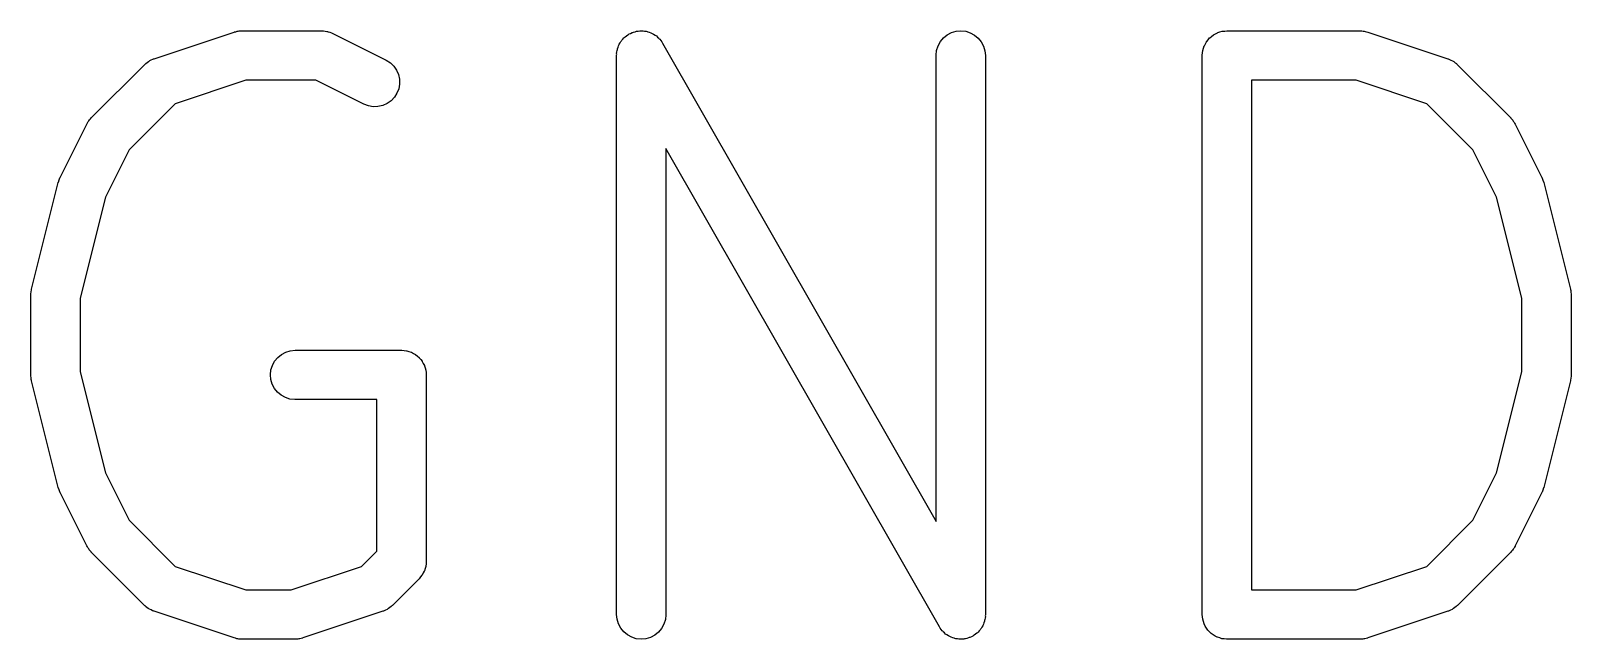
# Model space of a CAD drawing. Extents: x -1.2 to 49.3, y 2.3 to 45.6.
# Drawn here: x 19.85 to 24.534, y 21.54 to 23.39 of the extents above; entities that cross this region are included whole.
import ezdxf

# ---------------------------------------------------------------- set-up
doc = ezdxf.new("R2010")
doc.units = 0
doc.layers.add('BLACK', color=7, linetype='CONTINUOUS')

msp = doc.modelspace()

# ---------------------------------------------------------------- linework, layer by layer
at = {"layer": 'BLACK', "linetype": 'CONTINUOUS'}
for p, q in [((20.2254, 23.3052), (20.4683, 23.3861)), ((20.4683, 23.3861), (20.4693, 23.3864)), ((20.4693, 23.3864), (20.4734, 23.3873)), ((20.4734, 23.3873), (20.4774, 23.3885)), ((20.4774, 23.3885), (20.4805, 23.3888)), ((20.4805, 23.3888), (20.4836, 23.3895)), ((20.4836, 23.3895), (20.4878, 23.3895)), ((20.4878, 23.3895), (20.492, 23.39)), ((20.492, 23.39), (20.7349, 23.39)), ((20.7349, 23.39), (20.7359, 23.3899)), ((20.7359, 23.3899), (20.7381, 23.3897)), ((20.7381, 23.3897), (20.7403, 23.3898)), ((20.7403, 23.3898), (20.7454, 23.3889)), ((20.7454, 23.3889), (20.7505, 23.3883)), ((20.7505, 23.3883), (20.7525, 23.3876)), ((20.7525, 23.3876), (20.7547, 23.3873)), ((20.7547, 23.3873), (20.7595, 23.3854)), ((20.7595, 23.3854), (20.7644, 23.3839)), ((20.7644, 23.3839), (20.7663, 23.3828)), ((20.7663, 23.3828), (20.7684, 23.382)), ((20.7684, 23.382), (20.9303, 23.3011)), ((21.6558, 23.3701), (21.6575, 23.3719)), ((21.6575, 23.3719), (21.6615, 23.3747)), ((21.6615, 23.3747), (21.6652, 23.3777)), ((21.6652, 23.3777), (21.6675, 23.3789)), ((21.6675, 23.3789), (21.6695, 23.3803)), ((21.6695, 23.3803), (21.6739, 23.3823)), ((21.6739, 23.3823), (21.6782, 23.3845)), ((21.6782, 23.3845), (21.6806, 23.3852)), ((21.6806, 23.3852), (21.6829, 23.3862)), ((21.6829, 23.3862), (21.6876, 23.3873)), ((21.6876, 23.3873), (21.6922, 23.3886)), ((21.6922, 23.3886), (21.6948, 23.3889)), ((21.6948, 23.3889), (21.6972, 23.3894)), ((21.6972, 23.3894), (21.702, 23.3895)), ((21.702, 23.3895), (21.7068, 23.39)), ((21.7068, 23.39), (21.7093, 23.3897)), ((21.7093, 23.3897), (21.7118, 23.3897)), ((21.7118, 23.3897), (21.7166, 23.3889)), ((21.7166, 23.3889), (21.7214, 23.3884)), ((21.7214, 23.3884), (21.7238, 23.3877)), ((21.7238, 23.3877), (21.7263, 23.3872)), ((21.7263, 23.3872), (21.7308, 23.3855)), ((21.7308, 23.3855), (21.7353, 23.3841)), ((21.7353, 23.3841), (21.7376, 23.3829)), ((21.7376, 23.3829), (21.7399, 23.382)), ((21.7399, 23.382), (21.744, 23.3794)), ((21.744, 23.3794), (21.7482, 23.3771)), ((21.7482, 23.3771), (21.7502, 23.3755)), ((21.7502, 23.3755), (21.7523, 23.3742)), ((21.7523, 23.3742), (21.7558, 23.3709)), ((21.7558, 23.3709), (21.7595, 23.3678)), ((22.6252, 23.3685), (22.6366, 23.3777)), ((22.6366, 23.3777), (22.6496, 23.3845)), ((22.6496, 23.3845), (22.6637, 23.3886)), ((22.6637, 23.3886), (22.6782, 23.39)), ((22.6782, 23.39), (22.6928, 23.3884)), ((22.6928, 23.3884), (22.7068, 23.3841)), ((22.7068, 23.3841), (22.7197, 23.3771)), ((22.7197, 23.3771), (22.7309, 23.3678)), ((23.4348, 23.3685), (23.4402, 23.3729)), ((23.4402, 23.3729), (23.4457, 23.3774)), ((23.4457, 23.3774), (23.446, 23.3775)), ((23.446, 23.3775), (23.4462, 23.3777)), ((23.4462, 23.3777), (23.4524, 23.381)), ((23.4524, 23.381), (23.4587, 23.3843)), ((23.4587, 23.3843), (23.4589, 23.3844)), ((23.4589, 23.3844), (23.4591, 23.3845)), ((23.4591, 23.3845), (23.4659, 23.3865)), ((23.4659, 23.3865), (23.4727, 23.3885)), ((23.4727, 23.3885), (23.4729, 23.3886)), ((23.4729, 23.3886), (23.4732, 23.3886)), ((23.4732, 23.3886), (23.4802, 23.3893)), ((23.4802, 23.3893), (23.4872, 23.39)), ((23.4872, 23.39), (23.892, 23.39)), ((23.892, 23.39), (23.893, 23.3899)), ((23.893, 23.3899), (23.8972, 23.3895)), ((23.8972, 23.3895), (23.9014, 23.3894)), ((23.9014, 23.3894), (23.9045, 23.3887)), ((23.9045, 23.3887), (23.9076, 23.3883)), ((23.9076, 23.3883), (23.9116, 23.387)), ((23.9116, 23.387), (23.9157, 23.3861)), ((23.9157, 23.3861), (24.1586, 23.3052)), ((21.6315, 23.321), (21.6324, 23.3258)), ((21.6324, 23.3258), (21.6329, 23.3305)), ((21.6329, 23.3305), (21.6337, 23.333)), ((21.6337, 23.333), (21.6341, 23.3354)), ((21.6341, 23.3354), (21.6359, 23.3399)), ((21.6359, 23.3399), (21.6373, 23.3445)), ((21.6373, 23.3445), (21.6386, 23.3467)), ((21.6386, 23.3467), (21.6395, 23.3491)), ((21.6395, 23.3491), (21.6421, 23.3531)), ((21.6421, 23.3531), (21.6444, 23.3573)), ((21.6444, 23.3573), (21.646, 23.3593)), ((21.646, 23.3593), (21.6474, 23.3614)), ((21.6474, 23.3614), (21.6507, 23.3649)), ((21.6507, 23.3649), (21.6538, 23.3685)), ((21.6538, 23.3685), (21.6558, 23.3701)), ((21.7595, 23.3678), (21.7611, 23.3658)), ((21.7611, 23.3658), (21.7629, 23.3641)), ((21.7629, 23.3641), (21.7657, 23.3602)), ((21.7657, 23.3602), (21.7688, 23.3565)), ((21.7688, 23.3565), (21.7699, 23.3542)), ((21.7699, 23.3542), (21.7714, 23.3522)), ((21.7714, 23.3522), (22.6027, 21.8974)), ((22.6027, 23.316), (22.6044, 23.3305)), ((22.6044, 23.3305), (22.6088, 23.3445)), ((22.6088, 23.3445), (22.6158, 23.3573)), ((22.6158, 23.3573), (22.6252, 23.3685)), ((22.7309, 23.3678), (22.7402, 23.3565)), ((22.7402, 23.3565), (22.7471, 23.3435)), ((22.7471, 23.3435), (22.7513, 23.3295)), ((22.7513, 23.3295), (22.7527, 23.315)), ((23.413, 23.323), (23.4138, 23.33)), ((23.4138, 23.3303), (23.4139, 23.3305)), ((23.4138, 23.33), (23.4138, 23.3303)), ((23.4139, 23.3305), (23.416, 23.3372)), ((23.416, 23.3372), (23.4181, 23.344)), ((23.4181, 23.344), (23.4182, 23.3442)), ((23.4182, 23.3442), (23.4183, 23.3445)), ((23.4183, 23.3445), (23.4217, 23.3507)), ((23.4217, 23.3507), (23.4251, 23.3569)), ((23.4251, 23.3569), (23.4252, 23.3571)), ((23.4252, 23.3571), (23.4254, 23.3573)), ((23.4254, 23.3573), (23.4299, 23.3627)), ((23.4299, 23.3627), (23.4344, 23.3682)), ((23.4344, 23.3682), (23.4346, 23.3683)), ((23.4346, 23.3683), (23.4348, 23.3685)), ((20.0342, 23.1251), (20.1961, 23.287)), ((20.1961, 23.287), (20.1969, 23.2878)), ((20.1969, 23.2878), (20.1986, 23.2891)), ((20.1986, 23.2891), (20.2001, 23.2907)), ((20.2001, 23.2907), (20.2043, 23.2937)), ((20.2043, 23.2937), (20.2083, 23.2969)), ((20.2083, 23.2969), (20.2102, 23.2979)), ((20.2102, 23.2979), (20.2121, 23.2992)), ((20.2121, 23.2992), (20.2167, 23.3013)), ((20.2167, 23.3013), (20.2213, 23.3036)), ((20.2213, 23.3036), (20.2234, 23.3043)), ((20.2234, 23.3043), (20.2254, 23.3052)), ((20.9303, 23.3011), (20.9312, 23.3006)), ((20.9312, 23.3006), (20.9435, 23.2926)), ((20.9435, 23.2926), (20.954, 23.2824)), ((20.954, 23.2824), (20.9623, 23.2704)), ((21.6313, 23.316), (21.6316, 23.3185)), ((21.6313, 23.315), (21.6313, 23.316)), ((21.6313, 21.615), (21.6313, 23.315)), ((21.6316, 23.3185), (21.6315, 23.321)), ((22.6027, 23.315), (22.6027, 23.316)), ((22.6027, 21.8974), (22.6027, 23.315)), ((22.7527, 23.315), (22.7527, 21.615)), ((23.4122, 23.316), (23.413, 23.323)), ((23.4122, 23.3155), (23.4122, 23.316)), ((23.4122, 23.315), (23.4122, 23.3155)), ((23.4122, 23.3155), (23.4122, 23.3155)), ((23.4122, 23.3155), (23.4122, 23.3155)), ((23.4122, 21.615), (23.4122, 23.315)), ((24.1586, 23.3052), (24.1596, 23.3048)), ((24.1596, 23.3048), (24.1616, 23.3039)), ((24.1616, 23.3039), (24.1637, 23.3032)), ((24.1637, 23.3032), (24.1682, 23.3008)), ((24.1682, 23.3008), (24.1728, 23.2987)), ((24.1728, 23.2987), (24.1746, 23.2974)), ((24.1746, 23.2974), (24.1766, 23.2963)), ((24.1766, 23.2963), (24.1805, 23.2931)), ((24.1805, 23.2931), (24.1847, 23.2901)), ((24.1847, 23.2901), (24.1862, 23.2884)), ((24.1862, 23.2884), (24.1879, 23.287)), ((24.1879, 23.287), (24.3498, 23.1251)), ((20.5042, 23.24), (20.2897, 23.1684)), ((20.7172, 23.24), (20.5042, 23.24)), ((20.8632, 23.1669), (20.7172, 23.24)), ((20.9623, 23.2704), (20.9682, 23.257)), ((20.9682, 23.257), (20.9713, 23.2427)), ((20.9713, 23.2427), (20.9715, 23.228)), ((23.5622, 23.24), (23.5622, 21.69)), ((23.8798, 23.24), (23.5622, 23.24)), ((24.0943, 23.1684), (23.8798, 23.24)), ((20.9557, 23.1877), (20.9456, 23.1771)), ((20.9636, 23.2), (20.9557, 23.1877)), ((20.9689, 23.2136), (20.9636, 23.2)), ((20.9715, 23.228), (20.9689, 23.2136)), ((20.2897, 23.1684), (20.1489, 23.0277)), ((20.8769, 23.1617), (20.8632, 23.1669)), ((20.8913, 23.1592), (20.8769, 23.1617)), ((20.9059, 23.1596), (20.8913, 23.1592)), ((20.9202, 23.1628), (20.9059, 23.1596)), ((20.9336, 23.1687), (20.9202, 23.1628)), ((20.9456, 23.1771), (20.9336, 23.1687)), ((24.2351, 23.0277), (24.0943, 23.1684)), ((19.9392, 22.9437), (20.0202, 23.1056)), ((20.0202, 23.1056), (20.0206, 23.1066)), ((20.0206, 23.1066), (20.0229, 23.1101)), ((20.0229, 23.1101), (20.0249, 23.1138)), ((20.0249, 23.1138), (20.0269, 23.1162)), ((20.0269, 23.1162), (20.0286, 23.1189)), ((20.0286, 23.1189), (20.0315, 23.1219)), ((20.0315, 23.1219), (20.0342, 23.1251)), ((24.3498, 23.1251), (24.3505, 23.1244)), ((24.3505, 23.1244), (24.3532, 23.1211)), ((24.3532, 23.1211), (24.3561, 23.118)), ((24.3561, 23.118), (24.3577, 23.1154)), ((24.3577, 23.1154), (24.3597, 23.1129)), ((24.3597, 23.1129), (24.3616, 23.1092)), ((24.3616, 23.1092), (24.3638, 23.1056)), ((24.3638, 23.1056), (24.4448, 22.9437)), ((20.1489, 23.0277), (20.077, 22.884)), ((22.6126, 21.5777), (21.7813, 23.0325)), ((21.7813, 23.0325), (21.7813, 21.615)), ((24.307, 22.884), (24.2351, 23.0277)), ((19.8526, 22.6046), (19.9335, 22.9284)), ((19.9335, 22.9284), (19.9338, 22.9294)), ((19.9338, 22.9294), (19.9339, 22.9297)), ((19.9339, 22.9297), (19.934, 22.9301)), ((19.934, 22.9301), (19.9365, 22.9366)), ((19.9365, 22.9366), (19.9389, 22.9431)), ((19.9389, 22.9431), (19.9391, 22.9434)), ((19.9391, 22.9434), (19.9392, 22.9437)), ((24.4448, 22.9437), (24.4453, 22.9428)), ((24.4453, 22.9428), (24.4454, 22.9425)), ((24.4454, 22.9425), (24.4456, 22.9422)), ((24.4456, 22.9422), (24.4479, 22.9356)), ((24.4479, 22.9356), (24.4503, 22.9291)), ((24.4503, 22.9291), (24.4504, 22.9287)), ((24.4504, 22.9287), (24.4505, 22.9284)), ((24.4505, 22.9284), (24.5314, 22.6046)), ((20.077, 22.884), (20.0003, 22.5771)), ((24.3837, 22.5771), (24.307, 22.884)), ((19.8503, 22.5874), (19.8505, 22.5888)), ((19.8503, 22.5864), (19.8503, 22.5874)), ((19.8503, 22.3435), (19.8503, 22.5864)), ((19.8504, 22.5901), (19.8513, 22.596)), ((19.8505, 22.5888), (19.8504, 22.5901)), ((19.8513, 22.596), (19.852, 22.602)), ((19.852, 22.602), (19.8524, 22.6032)), ((19.8524, 22.6032), (19.8526, 22.6046)), ((20.0003, 22.5771), (20.0003, 22.3528)), ((24.3837, 22.3528), (24.3837, 22.5771)), ((24.5314, 22.6046), (24.5317, 22.6036)), ((24.5317, 22.6036), (24.5319, 22.6022)), ((24.5319, 22.6022), (24.5322, 22.6009)), ((24.5322, 22.6009), (24.5328, 22.595)), ((24.5328, 22.595), (24.5336, 22.589)), ((24.5336, 22.589), (24.5335, 22.5877)), ((24.5335, 22.5877), (24.5337, 22.5864)), ((24.5337, 22.5864), (24.5337, 22.3435)), ((20.5917, 22.3855), (20.6011, 22.3967)), ((20.6011, 22.3967), (20.6124, 22.406)), ((20.6124, 22.406), (20.6253, 22.4129)), ((20.6253, 22.4129), (20.6393, 22.4171)), ((20.6393, 22.4171), (20.6539, 22.4185)), ((20.6539, 22.4185), (20.9777, 22.4185)), ((20.9777, 22.4185), (20.9782, 22.4185)), ((20.9782, 22.4185), (20.9782, 22.4185)), ((20.9782, 22.4185), (20.9783, 22.4185)), ((20.9783, 22.4185), (20.9788, 22.4185)), ((20.9788, 22.4185), (20.9858, 22.4177)), ((20.9858, 22.4177), (20.9928, 22.417)), ((20.9928, 22.417), (20.993, 22.4169)), ((20.993, 22.4169), (20.9933, 22.4169)), ((20.9933, 22.4169), (21, 22.4148)), ((21, 22.4148), (21.0068, 22.4127)), ((21.0068, 22.4127), (21.007, 22.4125)), ((21.007, 22.4125), (21.0073, 22.4125)), ((21.0073, 22.4125), (21.0135, 22.409)), ((21.0135, 22.409), (21.0197, 22.4057)), ((21.0197, 22.4057), (21.0199, 22.4055)), ((21.0199, 22.4055), (21.0201, 22.4054)), ((21.0201, 22.4054), (21.0255, 22.4009)), ((21.0255, 22.4009), (21.0309, 22.3964)), ((21.0309, 22.3964), (21.0311, 22.3962)), ((21.0311, 22.3962), (21.0313, 22.396)), ((21.0313, 22.396), (21.0357, 22.3905)), ((21.0357, 22.3905), (21.0402, 22.385)), ((19.8505, 22.3422), (19.8503, 22.3435)), ((19.8504, 22.3409), (19.8505, 22.3422)), ((19.8512, 22.3349), (19.8504, 22.3409)), ((20.0003, 22.3528), (20.077, 22.0459)), ((20.5789, 22.344), (20.5804, 22.3586)), ((20.5802, 22.3295), (20.5789, 22.344)), ((20.5804, 22.3586), (20.5848, 22.3726)), ((20.5848, 22.3726), (20.5917, 22.3855)), ((21.0402, 22.385), (21.0403, 22.3848)), ((21.0403, 22.3848), (21.0405, 22.3846)), ((21.0405, 22.3846), (21.0437, 22.3783)), ((21.0437, 22.3783), (21.0471, 22.3721)), ((21.0471, 22.3721), (21.0471, 22.3719)), ((21.0471, 22.3719), (21.0473, 22.3716)), ((21.0473, 22.3716), (21.0492, 22.3648)), ((21.0492, 22.3648), (21.0513, 22.3581)), ((21.0513, 22.3581), (21.0513, 22.3578)), ((21.0513, 22.3578), (21.0514, 22.3576)), ((21.0514, 22.3576), (21.052, 22.3506)), ((21.052, 22.3506), (21.0527, 22.3435)), ((21.0527, 22.3435), (21.0527, 21.7769)), ((24.307, 22.0459), (24.3837, 22.3528)), ((24.5337, 22.3425), (24.5335, 22.3412)), ((24.5335, 22.3412), (24.5336, 22.3398)), ((24.5337, 22.3435), (24.5337, 22.3425)), ((19.8518, 22.329), (19.8512, 22.3349)), ((19.8521, 22.3277), (19.8518, 22.329)), ((19.8523, 22.3264), (19.8521, 22.3277)), ((19.8526, 22.3253), (19.8523, 22.3264)), ((19.9335, 22.0015), (19.8526, 22.3253)), ((20.5844, 22.3154), (20.5802, 22.3295)), ((20.5911, 22.3025), (20.5844, 22.3154)), ((20.6003, 22.291), (20.5911, 22.3025)), ((24.5314, 22.3253), (24.4505, 22.0015)), ((24.5316, 22.3267), (24.5314, 22.3253)), ((24.532, 22.3279), (24.5316, 22.3267)), ((24.5327, 22.3339), (24.532, 22.3279)), ((24.5336, 22.3398), (24.5327, 22.3339)), ((20.6115, 22.2816), (20.6003, 22.291)), ((20.6244, 22.2746), (20.6115, 22.2816)), ((20.6383, 22.2702), (20.6244, 22.2746)), ((20.6529, 22.2685), (20.6383, 22.2702)), ((20.6539, 22.2685), (20.6529, 22.2685)), ((20.9027, 22.2685), (20.6539, 22.2685)), ((20.9027, 21.8079), (20.9027, 22.2685)), ((20.077, 22.0459), (20.1489, 21.9022)), ((24.2351, 21.9022), (24.307, 22.0459)), ((19.9336, 22.0012), (19.9335, 22.0015)), ((19.9337, 22.0009), (19.9336, 22.0012)), ((19.9361, 21.9944), (19.9337, 22.0009)), ((19.9384, 21.9877), (19.9361, 21.9944)), ((19.9386, 21.9874), (19.9384, 21.9877)), ((19.9387, 21.9871), (19.9386, 21.9874)), ((19.9392, 21.9862), (19.9387, 21.9871)), ((20.0202, 21.8243), (19.9392, 21.9862)), ((24.4448, 21.9862), (24.3638, 21.8243)), ((24.4449, 21.9865), (24.4448, 21.9862)), ((24.4451, 21.9868), (24.4449, 21.9865)), ((24.4475, 21.9933), (24.4451, 21.9868)), ((24.45, 21.9998), (24.4475, 21.9933)), ((24.4501, 22.0002), (24.45, 21.9998)), ((24.4502, 22.0005), (24.4501, 22.0002)), ((24.4505, 22.0015), (24.4502, 22.0005)), ((20.1489, 21.9022), (20.2897, 21.7615)), ((24.0943, 21.7615), (24.2351, 21.9022)), ((20.0224, 21.8207), (20.0202, 21.8243)), ((20.0243, 21.817), (20.0224, 21.8207)), ((20.0263, 21.8145), (20.0243, 21.817)), ((20.0279, 21.8119), (20.0263, 21.8145)), ((20.0308, 21.8088), (20.0279, 21.8119)), ((20.0335, 21.8055), (20.0308, 21.8088)), ((20.0342, 21.8048), (20.0335, 21.8055)), ((20.1961, 21.6429), (20.0342, 21.8048)), ((20.8562, 21.7615), (20.9027, 21.8079)), ((24.3498, 21.8048), (24.1879, 21.6429)), ((24.3525, 21.808), (24.3498, 21.8048)), ((24.3554, 21.8111), (24.3525, 21.808)), ((24.3571, 21.8137), (24.3554, 21.8111)), ((24.3591, 21.8161), (24.3571, 21.8137)), ((24.3611, 21.8198), (24.3591, 21.8161)), ((24.3634, 21.8233), (24.3611, 21.8198)), ((24.3638, 21.8243), (24.3634, 21.8233)), ((20.2897, 21.7615), (20.5042, 21.69)), ((20.6417, 21.69), (20.8562, 21.7615)), ((21.0396, 21.7345), (21.0351, 21.7292)), ((21.0398, 21.7348), (21.0396, 21.7345)), ((21.04, 21.7351), (21.0398, 21.7348)), ((21.0433, 21.7413), (21.04, 21.7351)), ((21.0466, 21.7473), (21.0433, 21.7413)), ((21.0468, 21.7477), (21.0466, 21.7473)), ((21.047, 21.748), (21.0468, 21.7477)), ((21.049, 21.7547), (21.047, 21.748)), ((21.0511, 21.7613), (21.049, 21.7547)), ((21.0512, 21.762), (21.0511, 21.7617)), ((21.0511, 21.7617), (21.0511, 21.7613)), ((21.0519, 21.7689), (21.0512, 21.762)), ((21.0527, 21.7758), (21.0519, 21.7689)), ((21.0527, 21.7769), (21.0527, 21.7766)), ((21.0527, 21.7766), (21.0527, 21.7766)), ((21.0527, 21.7766), (21.0527, 21.7766)), ((21.0527, 21.7766), (21.0527, 21.7758)), ((23.8798, 21.69), (24.0943, 21.7615)), ((20.5042, 21.69), (20.6417, 21.69)), ((21.0307, 21.7238), (20.9498, 21.6429)), ((21.0351, 21.7292), (21.0307, 21.7238)), ((23.5622, 21.69), (23.8798, 21.69)), ((20.1978, 21.6415), (20.1961, 21.6429)), ((20.1993, 21.6399), (20.1978, 21.6415)), ((20.2035, 21.6368), (20.1993, 21.6399)), ((20.9458, 21.6392), (20.9416, 21.6362)), ((20.9473, 21.6408), (20.9458, 21.6392)), ((20.949, 21.6421), (20.9473, 21.6408)), ((20.9498, 21.6429), (20.949, 21.6421)), ((24.1839, 21.6392), (24.1797, 21.6362)), ((24.1854, 21.6408), (24.1839, 21.6392)), ((24.1871, 21.6421), (24.1854, 21.6408)), ((24.1879, 21.6429), (24.1871, 21.6421)), ((20.2074, 21.6336), (20.2035, 21.6368)), ((20.2094, 21.6325), (20.2074, 21.6336)), ((20.2112, 21.6312), (20.2094, 21.6325)), ((20.2158, 21.6291), (20.2112, 21.6312)), ((20.2203, 21.6267), (20.2158, 21.6291)), ((20.2224, 21.626), (20.2203, 21.6267)), ((20.2244, 21.6251), (20.2224, 21.626)), ((20.2254, 21.6248), (20.2244, 21.6251)), ((20.4683, 21.5438), (20.2254, 21.6248)), ((20.9205, 21.6248), (20.6776, 21.5438)), ((20.9225, 21.6257), (20.9205, 21.6248)), ((20.9246, 21.6263), (20.9225, 21.6257)), ((20.9292, 21.6286), (20.9246, 21.6263)), ((20.9338, 21.6307), (20.9292, 21.6286)), ((20.9357, 21.632), (20.9338, 21.6307)), ((20.9376, 21.633), (20.9357, 21.632)), ((20.9416, 21.6362), (20.9376, 21.633)), ((21.6327, 21.6004), (21.6313, 21.615)), ((21.6369, 21.5864), (21.6327, 21.6004)), ((21.7796, 21.5994), (21.7752, 21.5854)), ((21.7813, 21.6139), (21.7796, 21.5994)), ((21.7813, 21.615), (21.7813, 21.6139)), ((22.7499, 21.5945), (22.7481, 21.59)), ((22.7503, 21.597), (22.7499, 21.5945)), ((22.7511, 21.5994), (22.7503, 21.597)), ((22.7516, 21.6041), (22.7511, 21.5994)), ((22.7525, 21.6089), (22.7516, 21.6041)), ((22.7527, 21.6139), (22.7524, 21.6114)), ((22.7524, 21.6114), (22.7525, 21.6089)), ((22.7527, 21.615), (22.7527, 21.6139)), ((23.4129, 21.6079), (23.4122, 21.615)), ((23.4136, 21.6009), (23.4129, 21.6079)), ((23.4136, 21.6006), (23.4136, 21.6009)), ((23.4137, 21.6004), (23.4136, 21.6006)), ((23.4157, 21.5936), (23.4137, 21.6004)), ((23.4177, 21.5869), (23.4157, 21.5936)), ((24.1586, 21.6248), (23.9157, 21.5438)), ((24.1606, 21.6257), (24.1586, 21.6248)), ((24.1627, 21.6263), (24.1606, 21.6257)), ((24.1672, 21.6286), (24.1627, 21.6263)), ((24.1719, 21.6307), (24.1672, 21.6286)), ((24.1738, 21.632), (24.1719, 21.6307)), ((24.1757, 21.633), (24.1738, 21.632)), ((24.1797, 21.6362), (24.1757, 21.633)), ((20.4724, 21.5429), (20.4683, 21.5438)), ((20.6776, 21.5438), (20.6766, 21.5435)), ((21.6438, 21.5734), (21.6369, 21.5864)), ((21.6531, 21.5621), (21.6438, 21.5734)), ((21.6643, 21.5528), (21.6531, 21.5621)), ((21.6772, 21.5458), (21.6643, 21.5528)), ((21.6912, 21.5415), (21.6772, 21.5458)), ((21.7344, 21.5454), (21.7203, 21.5413)), ((21.7474, 21.5522), (21.7344, 21.5454)), ((21.7588, 21.5614), (21.7474, 21.5522)), ((21.7682, 21.5726), (21.7588, 21.5614)), ((21.7752, 21.5854), (21.7682, 21.5726)), ((22.6141, 21.5757), (22.6126, 21.5777)), ((22.6152, 21.5734), (22.6141, 21.5757)), ((22.6183, 21.5697), (22.6152, 21.5734)), ((22.6211, 21.5658), (22.6183, 21.5697)), ((22.6229, 21.5641), (22.6211, 21.5658)), ((22.6245, 21.5621), (22.6229, 21.5641)), ((22.6282, 21.559), (22.6245, 21.5621)), ((22.6317, 21.5557), (22.6282, 21.559)), ((22.6338, 21.5544), (22.6317, 21.5557)), ((22.6358, 21.5528), (22.6338, 21.5544)), ((22.64, 21.5505), (22.6358, 21.5528)), ((22.6441, 21.5479), (22.64, 21.5505)), ((22.6464, 21.547), (22.6441, 21.5479)), ((22.6486, 21.5458), (22.6464, 21.547)), ((22.6532, 21.5444), (22.6486, 21.5458)), ((22.6577, 21.5427), (22.6532, 21.5444)), ((22.7011, 21.5437), (22.6964, 21.5426)), ((22.7034, 21.5447), (22.7011, 21.5437)), ((22.7058, 21.5454), (22.7034, 21.5447)), ((22.7101, 21.5476), (22.7058, 21.5454)), ((22.7145, 21.5496), (22.7101, 21.5476)), ((22.7165, 21.551), (22.7145, 21.5496)), ((22.7188, 21.5522), (22.7165, 21.551)), ((22.7225, 21.5552), (22.7188, 21.5522)), ((22.7265, 21.558), (22.7225, 21.5552)), ((22.7282, 21.5598), (22.7265, 21.558)), ((22.7302, 21.5614), (22.7282, 21.5598)), ((22.7333, 21.565), (22.7302, 21.5614)), ((22.7366, 21.5685), (22.7333, 21.565)), ((22.738, 21.5706), (22.7366, 21.5685)), ((22.7396, 21.5726), (22.738, 21.5706)), ((22.7419, 21.5768), (22.7396, 21.5726)), ((22.7445, 21.5808), (22.7419, 21.5768)), ((22.7454, 21.5832), (22.7445, 21.5808)), ((22.7466, 21.5854), (22.7454, 21.5832)), ((22.7481, 21.59), (22.7466, 21.5854)), ((23.4178, 21.5866), (23.4177, 21.5869)), ((23.4179, 21.5864), (23.4178, 21.5866)), ((23.4212, 21.5801), (23.4179, 21.5864)), ((23.4245, 21.5739), (23.4212, 21.5801)), ((23.4246, 21.5737), (23.4245, 21.5739)), ((23.4248, 21.5734), (23.4246, 21.5737)), ((23.4293, 21.5679), (23.4248, 21.5734)), ((23.4337, 21.5625), (23.4293, 21.5679)), ((23.4339, 21.5623), (23.4337, 21.5625)), ((23.434, 21.5621), (23.4339, 21.5623)), ((23.4394, 21.5576), (23.434, 21.5621)), ((23.4449, 21.5531), (23.4394, 21.5576)), ((23.4451, 21.5529), (23.4449, 21.5531)), ((23.4453, 21.5528), (23.4451, 21.5529)), ((23.4515, 21.5494), (23.4453, 21.5528)), ((23.4577, 21.546), (23.4515, 21.5494)), ((23.4579, 21.5459), (23.4577, 21.546)), ((23.4582, 21.5458), (23.4579, 21.5459)), ((23.465, 21.5437), (23.4582, 21.5458)), ((23.4716, 21.5416), (23.465, 21.5437)), ((23.9157, 21.5438), (23.9147, 21.5435)), ((20.4764, 21.5416), (20.4724, 21.5429)), ((20.4795, 21.5412), (20.4764, 21.5416)), ((20.4826, 21.5405), (20.4795, 21.5412)), ((20.4868, 21.5404), (20.4826, 21.5405)), ((20.491, 21.54), (20.4868, 21.5404)), ((20.492, 21.54), (20.491, 21.54)), ((20.6539, 21.54), (20.492, 21.54)), ((20.6581, 21.5404), (20.6539, 21.54)), ((20.6623, 21.5404), (20.6581, 21.5404)), ((20.6654, 21.5411), (20.6623, 21.5404)), ((20.6685, 21.5414), (20.6654, 21.5411)), ((20.6725, 21.5426), (20.6685, 21.5414)), ((20.6766, 21.5435), (20.6725, 21.5426)), ((21.7058, 21.54), (21.6912, 21.5415)), ((21.7203, 21.5413), (21.7058, 21.54)), ((22.6602, 21.5422), (22.6577, 21.5427)), ((22.6626, 21.5415), (22.6602, 21.5422)), ((22.6674, 21.541), (22.6626, 21.5415)), ((22.6721, 21.5402), (22.6674, 21.541)), ((22.6747, 21.5402), (22.6721, 21.5402)), ((22.6772, 21.54), (22.6747, 21.5402)), ((22.682, 21.5404), (22.6772, 21.54)), ((22.6868, 21.5405), (22.682, 21.5404)), ((22.6892, 21.5411), (22.6868, 21.5405)), ((22.6918, 21.5413), (22.6892, 21.5411)), ((22.6964, 21.5426), (22.6918, 21.5413)), ((23.4719, 21.5416), (23.4716, 21.5416)), ((23.4722, 21.5415), (23.4719, 21.5416)), ((23.4791, 21.5408), (23.4722, 21.5415)), ((23.4862, 21.54), (23.4791, 21.5408)), ((23.4867, 21.54), (23.4862, 21.54)), ((23.4872, 21.54), (23.4867, 21.54)), ((23.4867, 21.54), (23.4867, 21.54)), ((23.4867, 21.54), (23.4867, 21.54)), ((23.892, 21.54), (23.4872, 21.54)), ((23.8962, 21.5404), (23.892, 21.54)), ((23.9004, 21.5404), (23.8962, 21.5404)), ((23.9035, 21.5411), (23.9004, 21.5404)), ((23.9066, 21.5414), (23.9035, 21.5411)), ((23.9106, 21.5426), (23.9066, 21.5414)), ((23.9147, 21.5435), (23.9106, 21.5426))]:
    msp.add_line(p, q, dxfattribs=at)

doc.saveas('drawing.dxf')
